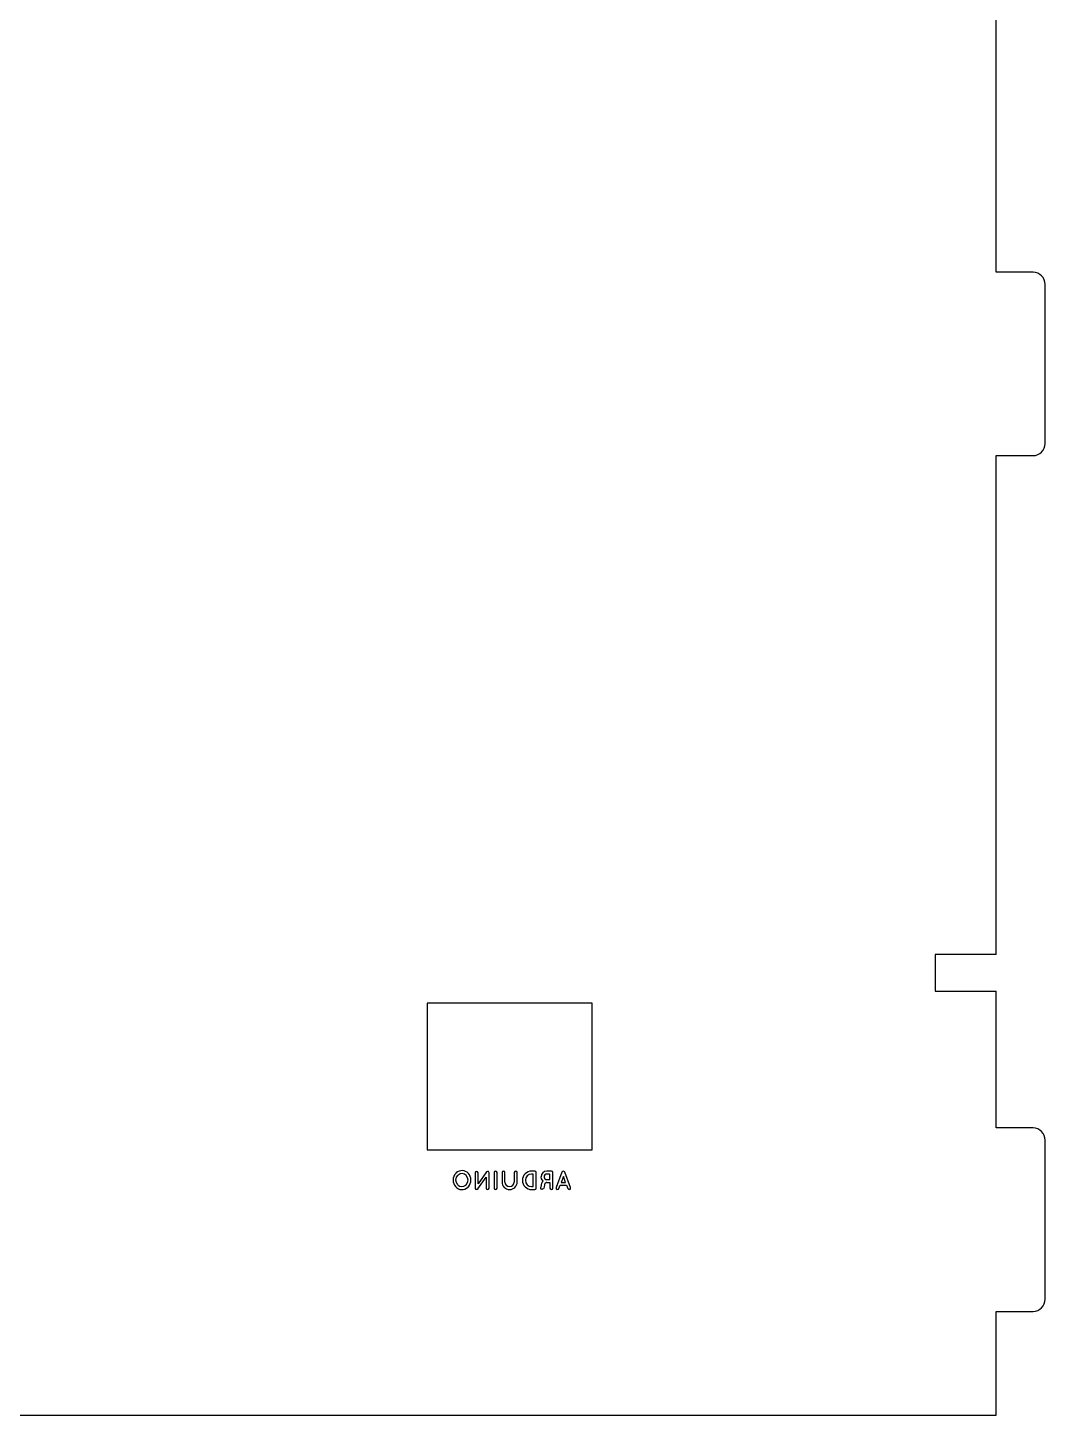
# Model space of a CAD drawing. Extents: x -144 to 693, y -254 to -25.
# Drawn here: x -61 to 22.2, y -253.2 to -139.7 of the extents above; entities that cross this region are included whole.
import ezdxf

# ---------------------------------------------------------------- set-up
doc = ezdxf.new("R2010")
doc.units = 0
doc.header["$MEASUREMENT"] = 0
doc.layers.add('LAYER_1', color=7, linetype='CONTINUOUS')

# ---------------------------------------------------------------- blocks, each defined once
blk = doc.blocks.new('BLOCK_424')
at = {"layer": 'LAYER_1', "color": 7}
blk.add_open_spline([(-22.61, -233.35), (-22.61, -233.29), (-22.67, -233.23), (-22.73, -233.23), (-22.73, -233.23), (-22.73, -233.23), (-22.73, -233.23)], degree=3, knots=[0, 0, 0, 0, 1, 1, 1, 2, 2, 2, 2], dxfattribs=at)
blk = doc.blocks.new('BLOCK_425')
at = {"layer": 'LAYER_1', "color": 7}
blk.add_open_spline([(-22.73, -233.23), (-22.8, -233.23), (-22.85, -233.29), (-22.85, -233.35)], degree=3, dxfattribs=at)
blk = doc.blocks.new('BLOCK_426')
at = {"layer": 'LAYER_1', "color": 7}
blk.add_lwpolyline([(-22.85, -233.35), (-22.85, -234.62)], dxfattribs=at)
blk = doc.blocks.new('BLOCK_427')
at = {"layer": 'LAYER_1', "color": 7}
blk.add_open_spline([(-22.85, -234.62), (-22.85, -234.69), (-22.8, -234.74), (-22.73, -234.74)], degree=3, dxfattribs=at)
blk = doc.blocks.new('BLOCK_428')
at = {"layer": 'LAYER_1', "color": 7}
blk.add_open_spline([(-22.73, -234.74), (-22.67, -234.74), (-22.62, -234.69), (-22.61, -234.62), (-22.61, -234.62), (-22.61, -234.62), (-22.61, -234.62)], degree=3, knots=[0, 0, 0, 0, 1, 1, 1, 2, 2, 2, 2], dxfattribs=at)
blk = doc.blocks.new('BLOCK_429')
at = {"layer": 'LAYER_1', "color": 7}
blk.add_lwpolyline([(-22.61, -234.62), (-22.61, -233.35)], dxfattribs=at)
blk = doc.blocks.new('BLOCK_430')
at = {"layer": 'LAYER_1', "color": 7}
blk.add_open_spline([(-20.96, -233.35), (-20.96, -233.29), (-21.01, -233.23), (-21.07, -233.23), (-21.08, -233.23), (-21.08, -233.23), (-21.08, -233.23)], degree=3, knots=[0, 0, 0, 0, 1, 1, 1, 2, 2, 2, 2], dxfattribs=at)
blk = doc.blocks.new('BLOCK_431')
at = {"layer": 'LAYER_1', "color": 7}
blk.add_open_spline([(-21.08, -233.23), (-21.14, -233.23), (-21.2, -233.29), (-21.2, -233.35)], degree=3, dxfattribs=at)
blk = doc.blocks.new('BLOCK_432')
at = {"layer": 'LAYER_1', "color": 7}
blk.add_lwpolyline([(-21.2, -233.35), (-21.2, -234.12)], dxfattribs=at)
blk = doc.blocks.new('BLOCK_433')
at = {"layer": 'LAYER_1', "color": 7}
blk.add_open_spline([(-21.58, -234.5), (-21.37, -234.5), (-21.2, -234.33), (-21.2, -234.12)], degree=3, dxfattribs=at)
blk = doc.blocks.new('BLOCK_434')
at = {"layer": 'LAYER_1', "color": 7}
blk.add_open_spline([(-21.96, -234.12), (-21.96, -234.33), (-21.79, -234.5), (-21.58, -234.5)], degree=3, dxfattribs=at)
blk = doc.blocks.new('BLOCK_435')
at = {"layer": 'LAYER_1', "color": 7}
blk.add_lwpolyline([(-21.96, -234.12), (-21.96, -233.35)], dxfattribs=at)
blk = doc.blocks.new('BLOCK_436')
at = {"layer": 'LAYER_1', "color": 7}
blk.add_open_spline([(-21.96, -233.35), (-21.96, -233.29), (-22.02, -233.23), (-22.08, -233.23), (-22.08, -233.23), (-22.08, -233.23), (-22.08, -233.23)], degree=3, knots=[0, 0, 0, 0, 1, 1, 1, 2, 2, 2, 2], dxfattribs=at)
blk = doc.blocks.new('BLOCK_437')
at = {"layer": 'LAYER_1', "color": 7}
blk.add_open_spline([(-22.08, -233.23), (-22.15, -233.23), (-22.2, -233.28), (-22.2, -233.35), (-22.2, -233.35), (-22.2, -233.35), (-22.2, -233.35)], degree=3, knots=[0, 0, 0, 0, 1, 1, 1, 2, 2, 2, 2], dxfattribs=at)
blk = doc.blocks.new('BLOCK_438')
at = {"layer": 'LAYER_1', "color": 7}
blk.add_lwpolyline([(-22.2, -233.35), (-22.2, -234.12)], dxfattribs=at)
blk = doc.blocks.new('BLOCK_439')
at = {"layer": 'LAYER_1', "color": 7}
blk.add_open_spline([(-22.2, -234.12), (-22.2, -234.46), (-21.92, -234.74), (-21.58, -234.74)], degree=3, dxfattribs=at)
blk = doc.blocks.new('BLOCK_440')
at = {"layer": 'LAYER_1', "color": 7}
blk.add_open_spline([(-21.58, -234.74), (-21.24, -234.74), (-20.96, -234.46), (-20.96, -234.12), (-20.96, -234.12), (-20.96, -234.12), (-20.96, -234.12)], degree=3, knots=[0, 0, 0, 0, 1, 1, 1, 2, 2, 2, 2], dxfattribs=at)
blk = doc.blocks.new('BLOCK_441')
at = {"layer": 'LAYER_1', "color": 7}
blk.add_lwpolyline([(-20.96, -234.12), (-20.96, -233.35)], dxfattribs=at)
blk = doc.blocks.new('BLOCK_639')
at = {"layer": 'LAYER_1', "color": 7}
blk.add_lwpolyline([(-14.83, -219.5), (-28.33, -219.5)], dxfattribs=at)
blk = doc.blocks.new('BLOCK_640')
at = {"layer": 'LAYER_1', "color": 7}
blk.add_lwpolyline([(-28.33, -219.5), (-28.33, -231.5)], dxfattribs=at)
blk = doc.blocks.new('BLOCK_641')
at = {"layer": 'LAYER_1', "color": 7}
blk.add_lwpolyline([(-28.33, -231.5), (-14.83, -231.5)], dxfattribs=at)
blk = doc.blocks.new('BLOCK_642')
at = {"layer": 'LAYER_1', "color": 7}
blk.add_lwpolyline([(-14.83, -231.5), (-14.83, -219.5)], dxfattribs=at)
blk = doc.blocks.new('BLOCK_653')
at = {"layer": 'LAYER_1', "color": 7}
blk.add_lwpolyline([(18.22, -159.7), (18.22, -104.7)], dxfattribs=at)
blk = doc.blocks.new('BLOCK_654')
at = {"layer": 'LAYER_1', "color": 7}
blk.add_lwpolyline([(21.22, -159.7), (18.22, -159.7)], dxfattribs=at)
blk = doc.blocks.new('BLOCK_655')
at = {"layer": 'LAYER_1', "color": 7}
blk.add_open_spline([(22.22, -160.7), (22.22, -160.15), (21.77, -159.7), (21.22, -159.7)], degree=3, dxfattribs=at)
blk = doc.blocks.new('BLOCK_656')
at = {"layer": 'LAYER_1', "color": 7}
blk.add_lwpolyline([(22.22, -173.7), (22.22, -160.7)], dxfattribs=at)
blk = doc.blocks.new('BLOCK_657')
at = {"layer": 'LAYER_1', "color": 7}
blk.add_open_spline([(21.22, -174.7), (21.77, -174.7), (22.22, -174.25), (22.22, -173.7)], degree=3, dxfattribs=at)
blk = doc.blocks.new('BLOCK_658')
at = {"layer": 'LAYER_1', "color": 7}
blk.add_lwpolyline([(18.22, -174.7), (21.22, -174.7)], dxfattribs=at)
blk = doc.blocks.new('BLOCK_659')
at = {"layer": 'LAYER_1', "color": 7}
blk.add_lwpolyline([(18.22, -215.5), (18.22, -174.7)], dxfattribs=at)
blk = doc.blocks.new('BLOCK_660')
at = {"layer": 'LAYER_1', "color": 7}
blk.add_lwpolyline([(18.22, -215.5), (13.22, -215.5)], dxfattribs=at)
blk = doc.blocks.new('BLOCK_661')
at = {"layer": 'LAYER_1', "color": 7}
blk.add_lwpolyline([(13.22, -215.5), (13.22, -218.5)], dxfattribs=at)
blk = doc.blocks.new('BLOCK_662')
at = {"layer": 'LAYER_1', "color": 7}
blk.add_lwpolyline([(13.22, -218.5), (18.22, -218.5)], dxfattribs=at)
blk = doc.blocks.new('BLOCK_663')
at = {"layer": 'LAYER_1', "color": 7}
blk.add_lwpolyline([(18.22, -229.7), (18.22, -218.5)], dxfattribs=at)
blk = doc.blocks.new('BLOCK_664')
at = {"layer": 'LAYER_1', "color": 7}
blk.add_lwpolyline([(21.22, -229.7), (18.22, -229.7)], dxfattribs=at)
blk = doc.blocks.new('BLOCK_665')
at = {"layer": 'LAYER_1', "color": 7}
blk.add_open_spline([(22.22, -230.7), (22.22, -230.15), (21.77, -229.7), (21.22, -229.7)], degree=3, dxfattribs=at)
blk = doc.blocks.new('BLOCK_666')
at = {"layer": 'LAYER_1', "color": 7}
blk.add_lwpolyline([(22.22, -243.7), (22.22, -230.7)], dxfattribs=at)
blk = doc.blocks.new('BLOCK_667')
at = {"layer": 'LAYER_1', "color": 7}
blk.add_open_spline([(21.22, -244.7), (21.77, -244.7), (22.22, -244.25), (22.22, -243.7)], degree=3, dxfattribs=at)
blk = doc.blocks.new('BLOCK_668')
at = {"layer": 'LAYER_1', "color": 7}
blk.add_lwpolyline([(18.22, -244.7), (21.22, -244.7)], dxfattribs=at)
blk = doc.blocks.new('BLOCK_669')
at = {"layer": 'LAYER_1', "color": 7}
blk.add_lwpolyline([(18.22, -253.2), (18.22, -244.7)], dxfattribs=at)
blk = doc.blocks.new('BLOCK_670')
at = {"layer": 'LAYER_1', "color": 7}
blk.add_lwpolyline([(-140.18, -253.2), (18.22, -253.2)], dxfattribs=at)
blk = doc.blocks.new('BLOCK_794')
at = {"layer": 'LAYER_1', "color": 7}
blk.add_lwpolyline([(-16.59, -234.58), (-17.07, -233.31)], dxfattribs=at)
blk = doc.blocks.new('BLOCK_795')
at = {"layer": 'LAYER_1', "color": 7}
blk.add_open_spline([(-17.07, -233.31), (-17.09, -233.26), (-17.13, -233.23), (-17.18, -233.24)], degree=3, dxfattribs=at)
blk = doc.blocks.new('BLOCK_796')
at = {"layer": 'LAYER_1', "color": 7}
blk.add_open_spline([(-17.18, -233.24), (-17.23, -233.23), (-17.28, -233.26), (-17.3, -233.31)], degree=3, dxfattribs=at)
blk = doc.blocks.new('BLOCK_797')
at = {"layer": 'LAYER_1', "color": 7}
blk.add_lwpolyline([(-17.3, -233.31), (-17.77, -234.58)], dxfattribs=at)
blk = doc.blocks.new('BLOCK_798')
at = {"layer": 'LAYER_1', "color": 7}
blk.add_open_spline([(-17.77, -234.58), (-17.79, -234.64), (-17.76, -234.71), (-17.7, -234.73)], degree=3, dxfattribs=at)
blk = doc.blocks.new('BLOCK_799')
at = {"layer": 'LAYER_1', "color": 7}
blk.add_lwpolyline([(-17.66, -234.74), (-17.68, -234.74), (-17.7, -234.73)], dxfattribs=at)
blk = doc.blocks.new('BLOCK_800')
at = {"layer": 'LAYER_1', "color": 7}
blk.add_open_spline([(-17.66, -234.74), (-17.61, -234.74), (-17.57, -234.71), (-17.55, -234.66)], degree=3, dxfattribs=at)
blk = doc.blocks.new('BLOCK_801')
at = {"layer": 'LAYER_1', "color": 7}
blk.add_lwpolyline([(-17.55, -234.66), (-17.45, -234.38)], dxfattribs=at)
blk = doc.blocks.new('BLOCK_802')
at = {"layer": 'LAYER_1', "color": 7}
blk.add_lwpolyline([(-17.45, -234.38), (-16.92, -234.38)], dxfattribs=at)
blk = doc.blocks.new('BLOCK_803')
at = {"layer": 'LAYER_1', "color": 7}
blk.add_lwpolyline([(-16.92, -234.38), (-16.82, -234.66)], dxfattribs=at)
blk = doc.blocks.new('BLOCK_804')
at = {"layer": 'LAYER_1', "color": 7}
blk.add_open_spline([(-16.82, -234.66), (-16.8, -234.71), (-16.75, -234.74), (-16.71, -234.74)], degree=3, dxfattribs=at)
blk = doc.blocks.new('BLOCK_805')
at = {"layer": 'LAYER_1', "color": 7}
blk.add_lwpolyline([(-16.66, -234.73), (-16.69, -234.74), (-16.71, -234.74)], dxfattribs=at)
blk = doc.blocks.new('BLOCK_806')
at = {"layer": 'LAYER_1', "color": 7}
blk.add_open_spline([(-16.66, -234.73), (-16.6, -234.71), (-16.57, -234.64), (-16.59, -234.58)], degree=3, dxfattribs=at)
blk = doc.blocks.new('BLOCK_807')
at = {"layer": 'LAYER_1', "color": 7}
blk.add_lwpolyline([(-18.85, -234.69), (-18.9, -234.71), (-18.94, -234.72)], dxfattribs=at)
blk = doc.blocks.new('BLOCK_808')
at = {"layer": 'LAYER_1', "color": 7}
blk.add_lwpolyline([(-18.78, -234.62), (-18.82, -234.67), (-18.85, -234.69)], dxfattribs=at)
blk = doc.blocks.new('BLOCK_809')
at = {"layer": 'LAYER_1', "color": 7}
blk.add_lwpolyline([(-18.74, -234.36), (-18.75, -234.52), (-18.78, -234.62)], dxfattribs=at)
blk = doc.blocks.new('BLOCK_810')
at = {"layer": 'LAYER_1', "color": 7}
blk.add_lwpolyline([(-18.71, -234.27), (-18.73, -234.31), (-18.74, -234.36)], dxfattribs=at)
blk = doc.blocks.new('BLOCK_811')
at = {"layer": 'LAYER_1', "color": 7}
blk.add_lwpolyline([(-18.65, -234.21), (-18.69, -234.24), (-18.71, -234.27)], dxfattribs=at)
blk = doc.blocks.new('BLOCK_812')
at = {"layer": 'LAYER_1', "color": 7}
blk.add_lwpolyline([(-18.53, -234.15), (-18.59, -234.17), (-18.65, -234.21)], dxfattribs=at)
blk = doc.blocks.new('BLOCK_813')
at = {"layer": 'LAYER_1', "color": 7}
blk.add_lwpolyline([(-18.53, -234.15), (-18.28, -234.15)], dxfattribs=at)
blk = doc.blocks.new('BLOCK_814')
at = {"layer": 'LAYER_1', "color": 7}
blk.add_lwpolyline([(-18.28, -234.15), (-18.28, -234.62)], dxfattribs=at)
blk = doc.blocks.new('BLOCK_815')
at = {"layer": 'LAYER_1', "color": 7}
blk.add_open_spline([(-18.28, -234.62), (-18.27, -234.69), (-18.22, -234.74), (-18.15, -234.74)], degree=3, dxfattribs=at)
blk = doc.blocks.new('BLOCK_816')
at = {"layer": 'LAYER_1', "color": 7}
blk.add_open_spline([(-18.15, -234.74), (-18.09, -234.74), (-18.04, -234.69), (-18.04, -234.62)], degree=3, dxfattribs=at)
blk = doc.blocks.new('BLOCK_817')
at = {"layer": 'LAYER_1', "color": 7}
blk.add_lwpolyline([(-18.04, -234.62), (-18.04, -233.35)], dxfattribs=at)
blk = doc.blocks.new('BLOCK_818')
at = {"layer": 'LAYER_1', "color": 7}
blk.add_open_spline([(-18.04, -233.35), (-18.04, -233.29), (-18.09, -233.23), (-18.15, -233.23), (-18.15, -233.23), (-18.15, -233.23), (-18.15, -233.23)], degree=3, knots=[0, 0, 0, 0, 1, 1, 1, 2, 2, 2, 2], dxfattribs=at)
blk = doc.blocks.new('BLOCK_819')
at = {"layer": 'LAYER_1', "color": 7}
blk.add_lwpolyline([(-18.15, -233.23), (-18.54, -233.23)], dxfattribs=at)
blk = doc.blocks.new('BLOCK_820')
at = {"layer": 'LAYER_1', "color": 7}
blk.add_open_spline([(-18.54, -233.23), (-18.79, -233.23), (-19, -233.44), (-19, -233.69), (-19, -233.69), (-19, -233.69), (-19, -233.7)], degree=3, knots=[0, 0, 0, 0, 1, 1, 1, 2, 2, 2, 2], dxfattribs=at)
blk = doc.blocks.new('BLOCK_821')
at = {"layer": 'LAYER_1', "color": 7}
blk.add_lwpolyline([(-18.83, -234.05), (-18.96, -233.87), (-19, -233.7)], dxfattribs=at)
blk = doc.blocks.new('BLOCK_822')
at = {"layer": 'LAYER_1', "color": 7}
blk.add_lwpolyline([(-18.91, -234.13), (-18.87, -234.08), (-18.83, -234.05)], dxfattribs=at)
blk = doc.blocks.new('BLOCK_823')
at = {"layer": 'LAYER_1', "color": 7}
blk.add_lwpolyline([(-18.98, -234.36), (-18.95, -234.22), (-18.91, -234.13)], dxfattribs=at)
blk = doc.blocks.new('BLOCK_824')
at = {"layer": 'LAYER_1', "color": 7}
blk.add_lwpolyline([(-18.99, -234.49), (-18.98, -234.43), (-18.98, -234.36)], dxfattribs=at)
blk = doc.blocks.new('BLOCK_825')
at = {"layer": 'LAYER_1', "color": 7}
blk.add_open_spline([(-18.99, -234.49), (-19.02, -234.5), (-19.05, -234.52), (-19.06, -234.56)], degree=3, dxfattribs=at)
blk = doc.blocks.new('BLOCK_826')
at = {"layer": 'LAYER_1', "color": 7}
blk.add_open_spline([(-19.06, -234.56), (-19.08, -234.62), (-19.05, -234.69), (-18.99, -234.71)], degree=3, dxfattribs=at)
blk = doc.blocks.new('BLOCK_827')
at = {"layer": 'LAYER_1', "color": 7}
blk.add_lwpolyline([(-18.94, -234.72), (-18.97, -234.71), (-18.99, -234.71)], dxfattribs=at)
blk = doc.blocks.new('BLOCK_828')
at = {"layer": 'LAYER_1', "color": 7}
blk.add_lwpolyline([(-18.94, -234.72), (-18.94, -234.72)], dxfattribs=at)
blk = doc.blocks.new('BLOCK_829')
at = {"layer": 'LAYER_1', "color": 7}
blk.add_open_spline([(-19.41, -233.35), (-19.41, -233.29), (-19.46, -233.23), (-19.53, -233.23), (-19.53, -233.23), (-19.53, -233.23), (-19.53, -233.23)], degree=3, knots=[0, 0, 0, 0, 1, 1, 1, 2, 2, 2, 2], dxfattribs=at)
blk = doc.blocks.new('BLOCK_830')
at = {"layer": 'LAYER_1', "color": 7}
blk.add_lwpolyline([(-19.53, -233.23), (-19.78, -233.23)], dxfattribs=at)
blk = doc.blocks.new('BLOCK_831')
at = {"layer": 'LAYER_1', "color": 7}
blk.add_open_spline([(-19.78, -233.23), (-20.2, -233.23), (-20.53, -233.57), (-20.53, -233.98)], degree=3, dxfattribs=at)
blk = doc.blocks.new('BLOCK_832')
at = {"layer": 'LAYER_1', "color": 7}
blk.add_open_spline([(-20.53, -233.98), (-20.53, -234.4), (-20.2, -234.74), (-19.78, -234.74)], degree=3, dxfattribs=at)
blk = doc.blocks.new('BLOCK_833')
at = {"layer": 'LAYER_1', "color": 7}
blk.add_lwpolyline([(-19.78, -234.74), (-19.53, -234.74)], dxfattribs=at)
blk = doc.blocks.new('BLOCK_834')
at = {"layer": 'LAYER_1', "color": 7}
blk.add_open_spline([(-19.53, -234.74), (-19.46, -234.74), (-19.41, -234.69), (-19.41, -234.62)], degree=3, dxfattribs=at)
blk = doc.blocks.new('BLOCK_835')
at = {"layer": 'LAYER_1', "color": 7}
blk.add_lwpolyline([(-19.41, -234.62), (-19.41, -233.35)], dxfattribs=at)
blk = doc.blocks.new('BLOCK_836')
at = {"layer": 'LAYER_1', "color": 7}
blk.add_lwpolyline([(-23.47, -233.3), (-24.16, -234.26)], dxfattribs=at)
blk = doc.blocks.new('BLOCK_837')
at = {"layer": 'LAYER_1', "color": 7}
blk.add_lwpolyline([(-24.16, -234.26), (-24.16, -233.37)], dxfattribs=at)
blk = doc.blocks.new('BLOCK_838')
at = {"layer": 'LAYER_1', "color": 7}
blk.add_open_spline([(-24.16, -233.37), (-24.16, -233.31), (-24.22, -233.26), (-24.28, -233.26)], degree=3, dxfattribs=at)
blk = doc.blocks.new('BLOCK_839')
at = {"layer": 'LAYER_1', "color": 7}
blk.add_open_spline([(-24.28, -233.26), (-24.34, -233.26), (-24.4, -233.31), (-24.4, -233.37)], degree=3, dxfattribs=at)
blk = doc.blocks.new('BLOCK_840')
at = {"layer": 'LAYER_1', "color": 7}
blk.add_lwpolyline([(-24.4, -233.37), (-24.4, -234.62)], dxfattribs=at)
blk = doc.blocks.new('BLOCK_841')
at = {"layer": 'LAYER_1', "color": 7}
blk.add_open_spline([(-24.4, -234.62), (-24.4, -234.69), (-24.34, -234.74), (-24.28, -234.74)], degree=3, dxfattribs=at)
blk = doc.blocks.new('BLOCK_842')
at = {"layer": 'LAYER_1', "color": 7}
blk.add_lwpolyline([(-24.19, -234.7), (-24.24, -234.73), (-24.28, -234.74)], dxfattribs=at)
blk = doc.blocks.new('BLOCK_843')
at = {"layer": 'LAYER_1', "color": 7}
blk.add_lwpolyline([(-24.18, -234.68), (-24.19, -234.69), (-24.19, -234.7)], dxfattribs=at)
blk = doc.blocks.new('BLOCK_844')
at = {"layer": 'LAYER_1', "color": 7}
blk.add_lwpolyline([(-24.18, -234.68), (-23.49, -233.73)], dxfattribs=at)
blk = doc.blocks.new('BLOCK_845')
at = {"layer": 'LAYER_1', "color": 7}
blk.add_lwpolyline([(-23.49, -233.73), (-23.49, -234.62)], dxfattribs=at)
blk = doc.blocks.new('BLOCK_846')
at = {"layer": 'LAYER_1', "color": 7}
blk.add_open_spline([(-23.49, -234.62), (-23.49, -234.68), (-23.44, -234.74), (-23.38, -234.74)], degree=3, dxfattribs=at)
blk = doc.blocks.new('BLOCK_847')
at = {"layer": 'LAYER_1', "color": 7}
blk.add_open_spline([(-23.38, -234.74), (-23.31, -234.74), (-23.26, -234.69), (-23.26, -234.62)], degree=3, dxfattribs=at)
blk = doc.blocks.new('BLOCK_848')
at = {"layer": 'LAYER_1', "color": 7}
blk.add_lwpolyline([(-23.26, -234.62), (-23.26, -233.37)], dxfattribs=at)
blk = doc.blocks.new('BLOCK_849')
at = {"layer": 'LAYER_1', "color": 7}
blk.add_open_spline([(-23.26, -233.37), (-23.26, -233.33), (-23.27, -233.29), (-23.31, -233.27)], degree=3, dxfattribs=at)
blk = doc.blocks.new('BLOCK_850')
at = {"layer": 'LAYER_1', "color": 7}
blk.add_open_spline([(-23.31, -233.27), (-23.36, -233.23), (-23.43, -233.24), (-23.47, -233.3)], degree=3, dxfattribs=at)
blk = doc.blocks.new('BLOCK_851')
at = {"layer": 'LAYER_1', "color": 7}
blk.add_open_spline([(-24.95, -234.51), (-24.67, -234.2), (-24.67, -233.73), (-24.95, -233.42)], degree=3, dxfattribs=at)
blk = doc.blocks.new('BLOCK_852')
at = {"layer": 'LAYER_1', "color": 7}
blk.add_open_spline([(-24.95, -233.42), (-25.22, -233.13), (-25.66, -233.11), (-25.95, -233.37), (-25.96, -233.39), (-25.98, -233.4), (-25.99, -233.42)], degree=3, knots=[0, 0, 0, 0, 1, 1, 1, 2, 2, 2, 2], dxfattribs=at)
blk = doc.blocks.new('BLOCK_853')
at = {"layer": 'LAYER_1', "color": 7}
blk.add_open_spline([(-25.99, -233.42), (-26.28, -233.73), (-26.28, -234.2), (-25.99, -234.51)], degree=3, dxfattribs=at)
blk = doc.blocks.new('BLOCK_854')
at = {"layer": 'LAYER_1', "color": 7}
blk.add_open_spline([(-25.99, -234.51), (-25.73, -234.8), (-25.28, -234.82), (-25, -234.55), (-24.98, -234.54), (-24.97, -234.52), (-24.95, -234.51)], degree=3, knots=[0, 0, 0, 0, 1, 1, 1, 2, 2, 2, 2], dxfattribs=at)
blk = doc.blocks.new('BLOCK_966')
at = {"layer": 'LAYER_1', "color": 7}
blk.add_lwpolyline([(-17.18, -233.68), (-17.36, -234.15)], dxfattribs=at)
blk = doc.blocks.new('BLOCK_967')
at = {"layer": 'LAYER_1', "color": 7}
blk.add_lwpolyline([(-17.36, -234.15), (-17.01, -234.15)], dxfattribs=at)
blk = doc.blocks.new('BLOCK_968')
at = {"layer": 'LAYER_1', "color": 7}
blk.add_lwpolyline([(-17.01, -234.15), (-17.18, -233.68)], dxfattribs=at)
blk = doc.blocks.new('BLOCK_969')
at = {"layer": 'LAYER_1', "color": 7}
blk.add_lwpolyline([(-18.54, -233.92), (-18.28, -233.92)], dxfattribs=at)
blk = doc.blocks.new('BLOCK_970')
at = {"layer": 'LAYER_1', "color": 7}
blk.add_lwpolyline([(-18.28, -233.92), (-18.28, -233.47)], dxfattribs=at)
blk = doc.blocks.new('BLOCK_971')
at = {"layer": 'LAYER_1', "color": 7}
blk.add_lwpolyline([(-18.28, -233.47), (-18.54, -233.47)], dxfattribs=at)
blk = doc.blocks.new('BLOCK_972')
at = {"layer": 'LAYER_1', "color": 7}
blk.add_open_spline([(-18.54, -233.47), (-18.66, -233.47), (-18.76, -233.57), (-18.76, -233.69), (-18.76, -233.69), (-18.76, -233.7), (-18.76, -233.7)], degree=3, knots=[0, 0, 0, 0, 1, 1, 1, 2, 2, 2, 2], dxfattribs=at)
blk = doc.blocks.new('BLOCK_973')
at = {"layer": 'LAYER_1', "color": 7}
blk.add_open_spline([(-18.76, -233.7), (-18.76, -233.82), (-18.66, -233.92), (-18.54, -233.92)], degree=3, dxfattribs=at)
blk = doc.blocks.new('BLOCK_974')
at = {"layer": 'LAYER_1', "color": 7}
blk.add_open_spline([(-20.29, -233.98), (-20.3, -234.27), (-20.07, -234.5), (-19.78, -234.5)], degree=3, dxfattribs=at)
blk = doc.blocks.new('BLOCK_975')
at = {"layer": 'LAYER_1', "color": 7}
blk.add_lwpolyline([(-19.78, -234.5), (-19.65, -234.5)], dxfattribs=at)
blk = doc.blocks.new('BLOCK_976')
at = {"layer": 'LAYER_1', "color": 7}
blk.add_lwpolyline([(-19.65, -234.5), (-19.65, -233.47)], dxfattribs=at)
blk = doc.blocks.new('BLOCK_977')
at = {"layer": 'LAYER_1', "color": 7}
blk.add_lwpolyline([(-19.65, -233.47), (-19.78, -233.47)], dxfattribs=at)
blk = doc.blocks.new('BLOCK_978')
at = {"layer": 'LAYER_1', "color": 7}
blk.add_open_spline([(-19.78, -233.47), (-20.06, -233.47), (-20.29, -233.7), (-20.29, -233.98)], degree=3, dxfattribs=at)
blk = doc.blocks.new('BLOCK_979')
at = {"layer": 'LAYER_1', "color": 7}
blk.add_lwpolyline([(-25.82, -234.34), (-25.93, -234.15), (-25.97, -233.96)], dxfattribs=at)
blk = doc.blocks.new('BLOCK_980')
at = {"layer": 'LAYER_1', "color": 7}
blk.add_open_spline([(-25.82, -234.34), (-25.65, -234.53), (-25.36, -234.55), (-25.17, -234.38), (-25.16, -234.36), (-25.14, -234.35), (-25.13, -234.34)], degree=3, knots=[0, 0, 0, 0, 1, 1, 1, 2, 2, 2, 2], dxfattribs=at)
blk = doc.blocks.new('BLOCK_981')
at = {"layer": 'LAYER_1', "color": 7}
blk.add_open_spline([(-25.13, -234.34), (-24.93, -234.13), (-24.93, -233.8), (-25.13, -233.59)], degree=3, dxfattribs=at)
blk = doc.blocks.new('BLOCK_982')
at = {"layer": 'LAYER_1', "color": 7}
blk.add_lwpolyline([(-25.97, -233.96), (-25.92, -233.73), (-25.82, -233.59)], dxfattribs=at)
blk = doc.blocks.new('BLOCK_983')
at = {"layer": 'LAYER_1', "color": 7}
blk.add_open_spline([(-25.13, -233.59), (-25.3, -233.4), (-25.6, -233.38), (-25.79, -233.56), (-25.8, -233.57), (-25.81, -233.58), (-25.82, -233.59)], degree=3, knots=[0, 0, 0, 0, 1, 1, 1, 2, 2, 2, 2], dxfattribs=at)

msp = doc.modelspace()

# ---------------------------------------------------------------- block references
at = {"layer": 'LAYER_1'}
for name in ['BLOCK_653', 'BLOCK_654', 'BLOCK_655', 'BLOCK_656', 'BLOCK_658', 'BLOCK_659', 'BLOCK_657', 'BLOCK_660', 'BLOCK_661', 'BLOCK_662', 'BLOCK_663', 'BLOCK_639', 'BLOCK_640', 'BLOCK_642', 'BLOCK_664', 'BLOCK_665', 'BLOCK_641', 'BLOCK_666', 'BLOCK_853', 'BLOCK_852', 'BLOCK_982', 'BLOCK_983', 'BLOCK_981', 'BLOCK_851', 'BLOCK_839', 'BLOCK_840', 'BLOCK_838', 'BLOCK_844', 'BLOCK_836', 'BLOCK_837', 'BLOCK_845', 'BLOCK_850', 'BLOCK_849', 'BLOCK_848', 'BLOCK_425', 'BLOCK_426', 'BLOCK_424', 'BLOCK_429', 'BLOCK_437', 'BLOCK_438', 'BLOCK_436', 'BLOCK_435', 'BLOCK_431', 'BLOCK_432', 'BLOCK_430', 'BLOCK_441', 'BLOCK_831', 'BLOCK_978', 'BLOCK_830', 'BLOCK_977', 'BLOCK_976', 'BLOCK_829', 'BLOCK_835', 'BLOCK_820', 'BLOCK_821', 'BLOCK_972', 'BLOCK_973', 'BLOCK_819', 'BLOCK_971', 'BLOCK_970', 'BLOCK_818', 'BLOCK_817', 'BLOCK_797', 'BLOCK_966', 'BLOCK_796', 'BLOCK_795', 'BLOCK_968', 'BLOCK_794', 'BLOCK_854', 'BLOCK_979', 'BLOCK_980', 'BLOCK_841', 'BLOCK_842', 'BLOCK_843', 'BLOCK_846', 'BLOCK_847', 'BLOCK_427', 'BLOCK_428', 'BLOCK_439', 'BLOCK_434', 'BLOCK_433', 'BLOCK_440', 'BLOCK_832', 'BLOCK_974', 'BLOCK_975', 'BLOCK_833', 'BLOCK_834', 'BLOCK_826', 'BLOCK_825', 'BLOCK_824', 'BLOCK_827', 'BLOCK_823', 'BLOCK_807', 'BLOCK_828', 'BLOCK_822', 'BLOCK_808', 'BLOCK_809', 'BLOCK_810', 'BLOCK_811', 'BLOCK_812', 'BLOCK_969', 'BLOCK_813', 'BLOCK_814', 'BLOCK_815', 'BLOCK_816', 'BLOCK_798', 'BLOCK_799', 'BLOCK_800', 'BLOCK_801', 'BLOCK_802', 'BLOCK_967', 'BLOCK_803', 'BLOCK_804', 'BLOCK_805', 'BLOCK_806', 'BLOCK_667', 'BLOCK_668', 'BLOCK_669', 'BLOCK_670']:
    msp.add_blockref(name, (0, 0), dxfattribs=at)

doc.saveas('drawing.dxf')
